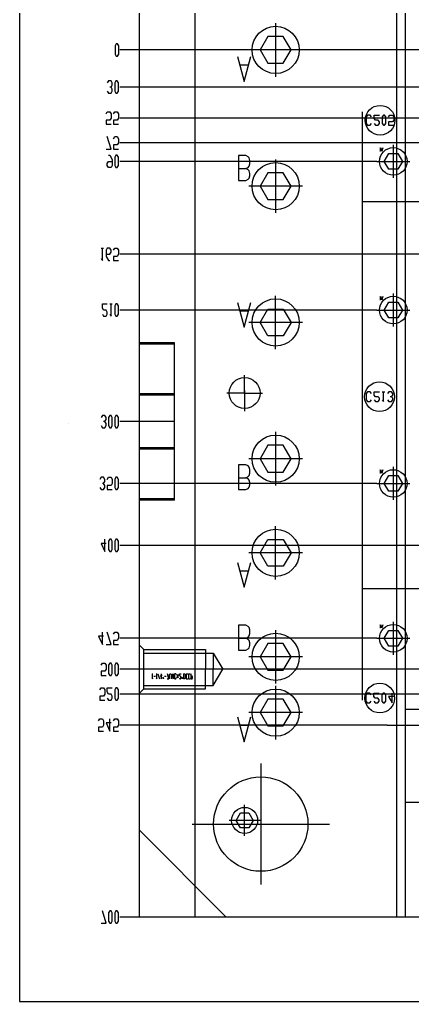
# Model space of a CAD drawing. Header units: millimetres. Extents: x -1 to 1014, y -756 to 757.
# Drawn here: x 10 to 95.2, y 11.3 to 224.1 of the extents above; entities that cross this region are included whole.
import ezdxf

# ---------------------------------------------------------------- set-up
doc = ezdxf.new("R2010")
doc.units = ezdxf.units.MM

# ---------------------------------------------------------------- blocks, each defined once
blk = doc.blocks.new('blockName2')
for points in [[(10.0392, 11.2879), (1013.96, 11.2879), (1013.96, 756.712), (10.0392, 756.712), (10.0392, 11.2879)], [(36.0047, 29.578), (36.0047, 405.569)], [(48.0901, 29.578), (48.0901, 405.569)], [(91.8662, 29.578), (91.8662, 405.569)], [(93.7462, 29.578), (93.7462, 405.569)], [(65.5468, 223.372), (65.5468, 211.775)], [(63.873, 220.473), (62.1992, 217.574), (63.873, 214.674), (67.2206, 214.674), (68.8945, 217.574), (67.2206, 220.473), (63.873, 220.473)], [(30.9954, 218.916), (30.7269, 218.469), (30.7269, 216.678), (30.9954, 216.231), (31.264, 216.231), (31.5326, 216.678), (31.5326, 218.469), (31.264, 218.916), (30.9954, 218.916)], [(46.4876, 217.574), (31.8011, 217.574)], [(335.143, 217.574), (32.2878, 217.574)], [(71.3451, 217.574), (59.7485, 217.574)], [(57.3012, 216.12), (58.7335, 210.749), (60.1658, 216.12)], [(57.8383, 214.33), (59.6287, 214.33)], [(29.854, 209.517), (30.1226, 209.964), (30.1226, 210.412), (29.854, 210.859), (29.3169, 210.859), (29.0483, 210.412)], [(30.9283, 210.859), (30.6597, 210.412), (30.6597, 208.621), (30.9283, 208.174), (31.1969, 208.174), (31.4654, 208.621), (31.4654, 210.412), (31.1969, 210.859), (30.9283, 210.859)], [(29.0483, 208.621), (29.3169, 208.174), (29.854, 208.174), (30.1226, 208.621), (30.1226, 209.069), (29.854, 209.517), (29.5855, 209.517)], [(89.7177, 209.517), (31.734, 209.517)], [(277.713, 209.517), (89.7177, 209.517)], [(28.7798, 203.698), (29.0483, 204.145), (29.5855, 204.145), (29.854, 203.698), (29.854, 202.802), (29.5855, 202.355), (28.7798, 202.355), (28.7798, 201.46), (29.854, 201.46)], [(30.3912, 203.698), (30.6597, 204.145), (31.1969, 204.145), (31.4654, 203.698), (31.4654, 202.802), (31.1969, 202.355), (30.3912, 202.355), (30.3912, 201.46), (31.4654, 201.46)], [(100.161, 202.802), (31.734, 202.802)], [(84.3464, 204.145), (84.3464, 76.5769)], [(86.3285, 203.038), (86.042, 203.396), (85.4691, 203.396), (85.1826, 203.038), (85.1826, 201.605), (85.4691, 201.247), (86.042, 201.247), (86.3285, 201.605)], [(86.9014, 201.605), (87.1879, 201.247), (87.7609, 201.247), (88.0473, 201.605), (88.0473, 201.963), (87.7609, 202.321), (87.1879, 202.321), (86.9014, 202.68), (86.9014, 203.396), (88.0473, 203.396)], [(88.9067, 203.396), (88.6203, 203.038), (88.6203, 201.605), (88.9067, 201.247), (89.1932, 201.247), (89.4797, 201.605), (89.4797, 203.038), (89.1932, 203.396), (88.9067, 203.396)], [(90.0526, 203.038), (90.3391, 203.396), (90.912, 203.396), (91.1985, 203.038), (91.1985, 202.321), (90.912, 201.963), (90.0526, 201.963), (90.0526, 201.247), (91.1985, 201.247)], [(28.7798, 196.088), (29.854, 196.088), (29.0483, 198.774)], [(30.3912, 198.326), (30.6597, 198.774), (31.1969, 198.774), (31.4654, 198.326), (31.4654, 197.431), (31.1969, 196.984), (30.3912, 196.984), (30.3912, 196.088), (31.4654, 196.088)], [(101.803, 197.431), (31.734, 197.431)], [(88.274, 196.212), (88.2069, 196.323), (88.2069, 195.652)], [(88.8111, 196.323), (88.6097, 195.652), (88.4083, 196.323)], [(91.0605, 196.984), (91.0605, 189.821)], [(29.3169, 194.746), (29.5855, 194.746), (30.1226, 193.85), (30.1226, 192.507), (29.854, 192.06), (29.3169, 192.06), (29.0483, 192.507), (29.0483, 192.955), (29.3169, 193.403), (30.1226, 193.403)], [(30.9283, 194.746), (30.6597, 194.298), (30.6597, 192.507), (30.9283, 192.06), (31.1969, 192.06), (31.4654, 192.507), (31.4654, 194.298), (31.1969, 194.746), (30.9283, 194.746)], [(57.4802, 194.652), (57.4802, 189.281), (59.0916, 189.281), (59.6287, 189.537), (59.8078, 189.793), (59.9868, 190.304), (59.9868, 190.816), (59.8078, 191.327), (59.6287, 191.583), (59.0916, 191.839)], [(57.4802, 191.839), (59.0916, 191.839), (59.6287, 192.095), (59.8078, 192.35), (59.9868, 192.862), (59.9868, 193.629), (59.8078, 194.141), (59.6287, 194.397), (59.0916, 194.652), (57.4802, 194.652)], [(65.5468, 193.83), (65.5468, 182.233)], [(88.274, 195.652), (88.1397, 195.652)], [(92.0451, 195.108), (93.0297, 193.403), (92.0451, 191.697), (90.0759, 191.697), (89.0913, 193.403), (90.0759, 195.108), (92.0451, 195.108)], [(87.4792, 193.403), (31.734, 193.403)], [(87.4792, 193.403), (94.6418, 193.403)], [(63.873, 190.931), (62.1992, 188.031), (63.873, 185.132), (67.2206, 185.132), (68.8945, 188.031), (67.2206, 190.931), (63.873, 190.931)], [(71.3451, 188.031), (59.7485, 188.031)], [(104.147, 184.652), (84.3464, 184.652)], [(27.7055, 172.365), (27.9741, 171.918), (27.9741, 174.603)], [(27.7055, 174.603), (28.2426, 174.603)], [(28.7798, 173.26), (29.5855, 173.26), (29.854, 173.708), (29.854, 174.156), (29.5855, 174.603), (29.0483, 174.603), (28.7798, 174.156), (28.7798, 172.813), (29.3169, 171.918), (29.5855, 171.918)], [(30.3912, 174.156), (30.6597, 174.603), (31.1969, 174.603), (31.4654, 174.156), (31.4654, 173.26), (31.1969, 172.813), (30.3912, 172.813), (30.3912, 171.918), (31.4654, 171.918)], [(96.5849, 173.26), (31.734, 173.26)], [(65.5468, 152.691), (65.5468, 164.288)], [(88.274, 163.984), (88.2069, 164.096), (88.2069, 163.424)], [(88.8111, 164.096), (88.6097, 163.424), (88.4083, 164.096)], [(91.0605, 164.756), (91.0605, 157.594)], [(27.9741, 160.28), (28.2426, 159.832), (28.7798, 159.832), (29.0483, 160.28), (29.0483, 160.727), (28.7798, 161.175), (28.2426, 161.175), (27.9741, 161.623), (27.9741, 162.518), (29.0483, 162.518)], [(29.5855, 160.28), (29.854, 159.832), (29.854, 162.518)], [(29.5855, 162.518), (30.1226, 162.518)], [(30.9283, 162.518), (30.6597, 162.07), (30.6597, 160.28), (30.9283, 159.832), (31.1969, 159.832), (31.4654, 160.28), (31.4654, 162.07), (31.1969, 162.518), (30.9283, 162.518)], [(57.3012, 162.814), (58.7335, 157.442), (60.1658, 162.814)], [(88.274, 163.424), (88.1397, 163.424)], [(92.0451, 162.88), (93.0297, 161.175), (92.0451, 159.47), (90.0759, 159.47), (89.0913, 161.175), (90.0759, 162.88), (92.0451, 162.88)], [(87.4792, 161.175), (31.734, 161.175)], [(57.8383, 161.023), (59.6287, 161.023)], [(63.873, 155.59), (62.1992, 158.489), (63.873, 161.388), (67.2206, 161.388), (68.8945, 158.489), (67.2206, 155.59), (63.873, 155.59)], [(87.4792, 161.175), (94.6418, 161.175)], [(71.3451, 158.489), (59.7485, 158.489)], [(43.6453, 154.058), (36.0047, 154.058)], [(43.6453, 153.789), (36.0047, 153.789)], [(43.6453, 119.95), (43.6453, 154.058)], [(58.8327, 143.181), (58.8327, 147.075)], [(43.6453, 142.973), (36.0047, 142.973)], [(43.6453, 142.704), (36.0047, 142.704)], [(58.8327, 143.181), (54.9385, 143.181)], [(58.8327, 143.718), (58.8327, 142.644)], [(58.8327, 143.181), (62.7269, 143.181)], [(58.8327, 143.181), (58.8327, 139.287)], [(86.3559, 143.109), (86.0695, 143.467), (85.4965, 143.467), (85.2101, 143.109), (85.2101, 141.677), (85.4965, 141.319), (86.0695, 141.319), (86.3559, 141.677)], [(86.9289, 141.677), (87.2153, 141.319), (87.7883, 141.319), (88.0748, 141.677), (88.0748, 142.035), (87.7883, 142.393), (87.2153, 142.393), (86.9289, 142.751), (86.9289, 143.467), (88.0748, 143.467)], [(88.6477, 141.677), (88.9342, 141.319), (88.9342, 143.467)], [(88.6477, 143.467), (89.2206, 143.467)], [(90.653, 142.393), (90.9395, 142.751), (90.9395, 143.109), (90.653, 143.467), (90.08, 143.467), (89.7936, 143.109)], [(89.7936, 141.677), (90.08, 141.319), (90.653, 141.319), (90.9395, 141.677), (90.9395, 142.035), (90.653, 142.393), (90.3665, 142.393)], [(20.7426, 136.537), (20.7426, 136.537)], [(28.5112, 137.004), (28.7798, 137.452), (28.7798, 137.899), (28.5112, 138.347), (27.9741, 138.347), (27.7055, 137.899)], [(27.7055, 136.109), (27.9741, 135.661), (28.5112, 135.661), (28.7798, 136.109), (28.7798, 136.556), (28.5112, 137.004), (28.2426, 137.004)], [(29.5855, 138.347), (29.3169, 137.899), (29.3169, 136.109), (29.5855, 135.661), (29.854, 135.661), (30.1226, 136.109), (30.1226, 137.899), (29.854, 138.347), (29.5855, 138.347)], [(30.9283, 138.347), (30.6597, 137.899), (30.6597, 136.109), (30.9283, 135.661), (31.1969, 135.661), (31.4654, 136.109), (31.4654, 137.899), (31.1969, 138.347), (30.9283, 138.347)], [(43.6453, 137.004), (31.734, 137.004)], [(65.5468, 134.745), (65.5468, 123.149)], [(43.6453, 131.304), (36.0047, 131.304)], [(43.6453, 131.035), (36.0047, 131.035)], [(63.873, 131.846), (62.1992, 128.947), (63.873, 126.048), (67.2206, 126.048), (68.8945, 128.947), (67.2206, 131.846), (63.873, 131.846)], [(71.3451, 128.947), (59.7485, 128.947)], [(57.4802, 127.619), (57.4802, 122.248), (59.0916, 122.248), (59.6287, 122.504), (59.8078, 122.76), (59.9868, 123.271), (59.9868, 123.783), (59.8078, 124.294), (59.6287, 124.55), (59.0916, 124.806)], [(57.4802, 124.806), (59.0916, 124.806), (59.6287, 125.062), (59.8078, 125.317), (59.9868, 125.829), (59.9868, 126.596), (59.8078, 127.108), (59.6287, 127.364), (59.0916, 127.619), (57.4802, 127.619)], [(88.274, 125.825), (88.1397, 125.825)], [(88.274, 126.385), (88.2069, 126.497), (88.2069, 125.825)], [(88.8111, 126.497), (88.6097, 125.825), (88.4083, 126.497)], [(91.0605, 127.157), (91.0605, 119.994)], [(28.2426, 123.576), (28.5112, 124.023), (28.5112, 124.471), (28.2426, 124.919), (27.7055, 124.919), (27.4369, 124.471)], [(27.4369, 122.681), (27.7055, 122.233), (28.2426, 122.233), (28.5112, 122.681), (28.5112, 123.128), (28.2426, 123.576), (27.9741, 123.576)], [(29.0483, 124.471), (29.3169, 124.919), (29.854, 124.919), (30.1226, 124.471), (30.1226, 123.576), (29.854, 123.128), (29.0483, 123.128), (29.0483, 122.233), (30.1226, 122.233)], [(30.9283, 124.919), (30.6597, 124.471), (30.6597, 122.681), (30.9283, 122.233), (31.1969, 122.233), (31.4654, 122.681), (31.4654, 124.471), (31.1969, 124.919), (30.9283, 124.919)], [(87.4792, 123.576), (31.734, 123.576)], [(87.4792, 123.576), (94.6418, 123.576)], [(92.0451, 125.281), (93.0297, 123.576), (92.0451, 121.87), (90.0759, 121.87), (89.0913, 123.576), (90.0759, 125.281), (92.0451, 125.281)], [(43.6453, 120.219), (36.0047, 120.219)], [(43.6453, 119.95), (36.0047, 119.95)], [(65.5468, 102.738), (65.5468, 114.334)], [(28.7798, 110.595), (27.7055, 110.595), (28.5112, 108.805), (28.5112, 111.49)], [(29.5855, 111.49), (29.3169, 111.043), (29.3169, 109.252), (29.5855, 108.805), (29.854, 108.805), (30.1226, 109.252), (30.1226, 111.043), (29.854, 111.49), (29.5855, 111.49)], [(30.9283, 111.49), (30.6597, 111.043), (30.6597, 109.252), (30.9283, 108.805), (31.1969, 108.805), (31.4654, 109.252), (31.4654, 111.043), (31.1969, 111.49), (30.9283, 111.49)], [(63.873, 105.637), (62.1992, 108.536), (63.873, 111.435), (67.2206, 111.435), (68.8945, 108.536), (67.2206, 105.637), (63.873, 105.637)], [(96.5849, 110.148), (31.734, 110.148)], [(57.3012, 106.447), (58.7335, 101.076), (60.1658, 106.447)], [(71.3451, 108.536), (59.7485, 108.536)], [(57.8383, 104.657), (59.6287, 104.657)], [(104.147, 100.708), (84.3464, 100.708)], [(57.4802, 92.8333), (57.4802, 87.462), (59.0916, 87.462), (59.6287, 87.7178), (59.8078, 87.9736), (59.9868, 88.4851), (59.9868, 88.9967), (59.8078, 89.5082), (59.6287, 89.764), (59.0916, 90.0198)], [(57.4802, 90.0198), (59.0916, 90.0198), (59.6287, 90.2755), (59.8078, 90.5313), (59.9868, 91.0429), (59.9868, 91.8102), (59.8078, 92.3218), (59.6287, 92.5775), (59.0916, 92.8333), (57.4802, 92.8333)], [(65.5468, 91.775), (65.5468, 80.1784)], [(88.274, 92.2545), (88.1397, 92.2545)], [(88.274, 92.814), (88.2069, 92.9259), (88.2069, 92.2545)], [(88.8111, 92.9259), (88.6097, 92.2545), (88.4083, 92.9259)], [(92.0451, 91.7105), (93.0297, 90.0051), (92.0451, 88.2998), (90.0759, 88.2998), (89.0913, 90.0051), (90.0759, 91.7105), (92.0451, 91.7105)], [(91.0605, 93.5865), (91.0605, 86.4238)], [(28.2426, 90.4528), (27.1684, 90.4528), (27.9741, 88.6623), (27.9741, 91.348)], [(28.7798, 88.6623), (29.854, 88.6623), (29.0483, 91.348)], [(30.3912, 90.9004), (30.6597, 91.348), (31.1969, 91.348), (31.4654, 90.9004), (31.4654, 90.0051), (31.1969, 89.5575), (30.3912, 89.5575), (30.3912, 88.6623), (31.4654, 88.6623)], [(87.4792, 90.0051), (31.734, 90.0051)], [(87.4792, 90.0051), (94.6418, 90.0051)], [(36.9446, 87.5545), (36.0047, 88.4945)], [(36.9433, 87.5558), (50.3729, 87.5558), (50.3729, 83.291)], [(36.9446, 79.0276), (36.9446, 87.5545)], [(63.873, 88.8758), (62.1992, 85.9767), (63.873, 83.0775), (67.2206, 83.0775), (68.8945, 85.9767), (67.2206, 88.8758), (63.873, 88.8758)], [(36.9446, 86.7757), (49.4605, 86.7757)], [(49.4605, 86.7757), (52.0355, 86.7757), (54.1084, 83.291)], [(52.0355, 86.7757), (52.0355, 83.291)], [(71.3451, 85.9767), (59.7485, 85.9767)], [(27.7055, 84.1862), (27.9741, 84.6338), (28.5112, 84.6338), (28.7798, 84.1862), (28.7798, 83.291), (28.5112, 82.8434), (27.7055, 82.8434), (27.7055, 81.9482), (28.7798, 81.9482)], [(27.7055, 84.1862), (27.9741, 84.6338), (28.5112, 84.6338), (28.7798, 84.1862), (28.7798, 83.291), (28.5112, 82.8434), (27.7055, 82.8434), (27.7055, 81.9482), (28.7798, 81.9482)], [(29.5855, 84.6338), (29.3169, 84.1862), (29.3169, 82.3958), (29.5855, 81.9482), (29.854, 81.9482), (30.1226, 82.3958), (30.1226, 84.1862), (29.854, 84.6338), (29.5855, 84.6338)], [(29.5855, 84.6338), (29.3169, 84.1862), (29.3169, 82.3958), (29.5855, 81.9482), (29.854, 81.9482), (30.1226, 82.3958), (30.1226, 84.1862), (29.854, 84.6338), (29.5855, 84.6338)], [(30.9283, 84.6338), (30.6597, 84.1862), (30.6597, 82.3958), (30.9283, 81.9482), (31.1969, 81.9482), (31.4654, 82.3958), (31.4654, 84.1862), (31.1969, 84.6338), (30.9283, 84.6338)], [(30.9283, 84.6338), (30.6597, 84.1862), (30.6597, 82.3958), (30.9283, 81.9482), (31.1969, 81.9482), (31.4654, 82.3958), (31.4654, 84.1862), (31.1969, 84.6338), (30.9283, 84.6338)], [(34.3037, 83.291), (31.734, 83.291)], [(102.05, 83.291), (31.734, 83.291)], [(55.0601, 83.291), (34.3037, 83.291)], [(36.9433, 79.0262), (50.3729, 79.0262), (50.3729, 83.291)], [(49.4605, 79.8064), (52.0355, 79.8064), (54.1084, 83.291)], [(52.0355, 79.8064), (52.0355, 83.291)], [(38.7787, 81.4137), (38.8682, 81.2346), (38.8682, 82.3089)], [(38.7787, 82.3089), (38.9578, 82.3089)], [(39.1368, 81.7718), (39.4949, 81.7718)], [(39.6739, 81.4137), (39.7635, 81.2346), (39.7635, 82.3089)], [(39.6739, 82.3089), (39.853, 82.3089)], [(40.032, 82.3089), (40.3901, 81.2346)], [(40.9272, 81.9508), (40.5692, 81.9508), (40.8377, 81.2346), (40.8377, 82.3089)], [(41.1063, 81.5927), (41.1958, 81.2346)], [(41.2853, 81.2346), (41.1958, 81.5927)], [(41.4644, 81.7718), (41.8225, 81.7718)], [(42.0015, 81.2346), (42.3596, 81.2346), (42.091, 82.3089)], [(42.5386, 81.2346), (42.5386, 82.1299), (42.6282, 82.3089), (42.8072, 82.3089), (42.8967, 82.1299), (42.8967, 81.2346)], [(43.0758, 82.3089), (43.0758, 81.2346), (43.4338, 82.3089), (43.4338, 81.2346)], [(43.971, 82.1299), (43.8815, 82.3089), (43.7024, 82.3089), (43.6129, 82.1299), (43.6129, 81.4137), (43.7024, 81.2346), (43.8815, 81.2346), (43.971, 81.4137)], [(44.5081, 81.4137), (44.15, 82.1299)], [(44.15, 81.4137), (44.5081, 82.1299)], [(44.5081, 81.7718), (44.15, 81.7718)], [(44.3291, 82.1299), (44.3291, 81.4137)], [(44.6872, 81.4137), (44.7767, 81.2346), (44.9557, 81.2346), (45.0452, 81.4137), (45.0452, 81.5927), (44.9557, 81.7718), (44.7767, 81.7718), (44.6872, 81.9508), (44.6872, 82.3089), (45.0452, 82.3089)], [(45.2243, 81.5927), (45.3138, 81.2346)], [(45.4033, 81.2346), (45.3138, 81.5927)], [(45.5824, 82.3089), (45.8509, 82.3089), (45.9405, 82.1299), (45.9405, 81.4137), (45.8509, 81.2346), (45.5824, 81.2346)], [(45.6719, 81.2346), (45.6719, 82.3089)], [(46.1195, 82.3089), (46.1195, 81.2346), (46.4776, 81.2346)], [(46.1195, 82.3089), (46.4776, 82.3089)], [(46.1195, 81.7718), (46.2985, 81.7718)], [(46.6566, 82.3089), (46.6566, 81.2346), (47.0147, 81.2346)], [(46.6566, 82.3089), (47.0147, 82.3089)], [(46.6566, 81.7718), (46.8357, 81.7718)], [(47.1938, 82.3089), (47.1938, 81.2346), (47.4623, 81.2346), (47.5518, 81.4137), (47.5518, 81.5927), (47.4623, 81.7718), (47.1938, 81.7718)], [(27.4369, 78.8149), (27.7055, 79.2625), (28.2426, 79.2625), (28.5112, 78.8149), (28.5112, 77.9197), (28.2426, 77.4721), (27.4369, 77.4721), (27.4369, 76.5769), (28.5112, 76.5769)], [(29.0483, 77.0245), (29.3169, 76.5769), (29.854, 76.5769), (30.1226, 77.0245), (30.1226, 77.4721), (29.854, 77.9197), (29.3169, 77.9197), (29.0483, 78.3673), (29.0483, 79.2625), (30.1226, 79.2625)], [(30.9283, 79.2625), (30.6597, 78.8149), (30.6597, 77.0245), (30.9283, 76.5769), (31.1969, 76.5769), (31.4654, 77.0245), (31.4654, 78.8149), (31.1969, 79.2625), (30.9283, 79.2625)], [(36.9446, 79.0276), (36.0047, 78.0876)], [(36.9446, 79.8064), (49.4605, 79.8064)], [(65.5468, 79.6896), (65.5468, 68.0929)], [(99.5646, 77.9197), (31.734, 77.9197)], [(63.873, 76.7904), (62.1992, 73.8912), (63.873, 70.9921), (67.2206, 70.9921), (68.8945, 73.8912), (67.2206, 76.7904), (63.873, 76.7904)], [(86.2668, 77.7739), (85.9803, 78.132), (85.4074, 78.132), (85.1209, 77.7739), (85.1209, 76.3415), (85.4074, 75.9834), (85.9803, 75.9834), (86.2668, 76.3415)], [(86.8398, 76.3415), (87.1262, 75.9834), (87.6992, 75.9834), (87.9856, 76.3415), (87.9856, 76.6996), (87.6992, 77.0577), (87.1262, 77.0577), (86.8398, 77.4158), (86.8398, 78.132), (87.9856, 78.132)], [(88.845, 78.132), (88.5586, 77.7739), (88.5586, 76.3415), (88.845, 75.9834), (89.1315, 75.9834), (89.418, 76.3415), (89.418, 77.7739), (89.1315, 78.132), (88.845, 78.132)], [(91.1368, 77.4158), (89.9909, 77.4158), (90.8503, 75.9834), (90.8503, 78.132)], [(100.46, 74.5627), (93.7462, 74.5627)], [(27.1684, 72.1008), (27.4369, 72.5484), (27.9741, 72.5484), (28.2426, 72.1008), (28.2426, 71.2056), (27.9741, 70.758), (27.1684, 70.758), (27.1684, 69.8628), (28.2426, 69.8628)], [(29.854, 71.6532), (28.7798, 71.6532), (29.5855, 69.8628), (29.5855, 72.5484)], [(30.3912, 72.1008), (30.6597, 72.5484), (31.1969, 72.5484), (31.4654, 72.1008), (31.4654, 71.2056), (31.1969, 70.758), (30.3912, 70.758), (30.3912, 69.8628), (31.4654, 69.8628)], [(57.3012, 72.9493), (58.7335, 67.578), (60.1658, 72.9493)], [(71.3451, 73.8912), (59.7485, 73.8912)], [(89.7177, 71.2056), (31.734, 71.2056)], [(57.8383, 71.1589), (59.6287, 71.1589)], [(89.7177, 71.2056), (277.713, 71.2056)], [(62.324, 62.8487), (62.324, 36.5921)], [(58.8327, 47.169), (58.8327, 53.8831)], [(100.46, 54.4203), (93.7462, 54.4203)], [(57.9024, 48.9147), (56.972, 50.5261), (57.9024, 52.1375), (59.763, 52.1375), (60.6934, 50.5261), (59.763, 48.9147), (57.9024, 48.9147)], [(47.4187, 49.7204), (77.2294, 49.7204)], [(62.1898, 50.5261), (55.4756, 50.5261)], [(36.0047, 48.3776), (54.8042, 29.578)], [(27.7055, 28.2352), (28.7798, 28.2352), (27.9741, 30.9208)], [(29.5855, 30.9208), (29.3169, 30.4732), (29.3169, 28.6828), (29.5855, 28.2352), (29.854, 28.2352), (30.1226, 28.6828), (30.1226, 30.4732), (29.854, 30.9208), (29.5855, 30.9208)], [(30.9283, 30.9208), (30.6597, 30.4732), (30.6597, 28.6828), (30.9283, 28.2352), (31.1969, 28.2352), (31.4654, 28.6828), (31.4654, 30.4732), (31.1969, 30.9208), (30.9283, 30.9208)], [(36.0047, 29.578), (31.734, 29.578)], [(331.426, 29.578), (36.0047, 29.578)]]:
    blk.add_lwpolyline(points)
for centre, radius in [((65.5468, 217.574), 5.1162), ((88.1906, 202.321), 3.2228), ((91.0605, 193.403), 2.9844), ((65.5468, 188.031), 5.1162), ((91.0605, 161.175), 2.9844), ((65.5468, 158.489), 5.1162), ((58.8327, 143.181), 3.3571), ((88.0748, 142.393), 3.2228), ((65.5468, 128.947), 5.1162), ((91.0605, 123.576), 2.9844), ((65.5468, 108.536), 5.1162), ((91.0605, 90.0051), 2.9844), ((65.5468, 85.9767), 5.1162), ((65.5468, 73.8912), 5.1162), ((88.1289, 77.0577), 3.2228), ((62.324, 49.7204), 10.2323), ((58.8327, 50.5261), 2.8199)]:
    blk.add_circle(centre, radius)

msp = doc.modelspace()

# ---------------------------------------------------------------- block references
msp.add_blockref('blockName2', (0, 0))

doc.saveas('drawing.dxf')
